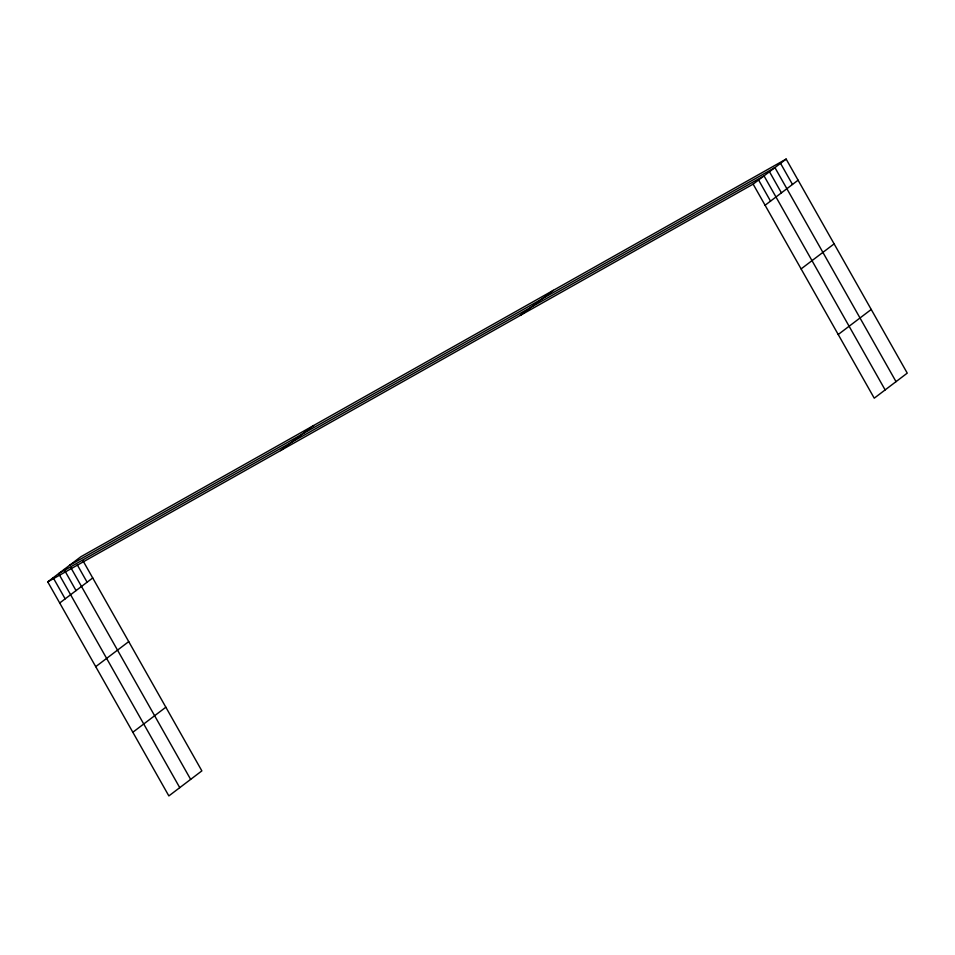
<?xml version="1.0" encoding="UTF-8"?>
<svg xmlns="http://www.w3.org/2000/svg" width="955" height="955" viewBox="0 0 955 955"><rect width="100%" height="100%" fill="white"/><g stroke="black" fill="none" stroke-linecap="round" stroke-linejoin="round"><path stroke-width="1.43" d="M82.87 560.549L201.863 770.876L168.856 795.921L47.75 581.87L80.757 556.813L786.144 159.079L907.25 373.13L874.243 398.187L753.137 184.124L786.144 159.079M59.699 602.999L92.719 577.942M280.531 450.617L313.538 425.56M520.356 315.377L553.363 290.332M95.727 666.662L128.734 641.617M765.086 205.253L798.093 180.197M132.841 732.258L165.848 707.213M801.102 268.916L834.121 243.871M838.215 334.513L871.235 309.468M69.536 565.336L774.923 167.591L896.029 381.654M47.75 581.87L753.137 184.124M780.533 163.329L792.483 184.458M769.467 171.721L781.429 192.85M885.13 389.915L764.024 175.863L58.649 573.597L179.755 787.66M758.58 179.994L770.53 201.123M77.26 564.799L87.096 582.204M70.945 567.819L190.642 779.387M64.092 569.467L76.042 590.596M53.194 577.739L65.155 598.857"/></g></svg>
